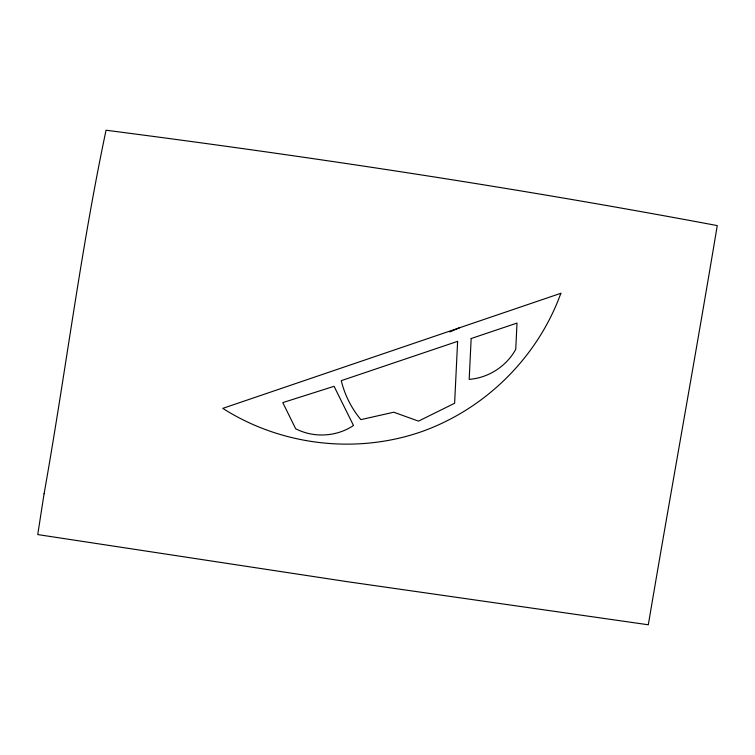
<?xml version="1.0" encoding="UTF-8"?>
<svg xmlns="http://www.w3.org/2000/svg" width="755" height="755" viewBox="0 0 755 755"><rect width="100%" height="100%" fill="white"/><g stroke="black" fill="none" stroke-linecap="round" stroke-linejoin="round"><path stroke-width="1.13" d="M449.81 331.926L459.531 327.774M457.615 341.354L454.623 403.255L418.487 421.13L393.761 412.221L360.862 419.629C351.471 408.361 344.714 394.922 341.269 380.652L457.615 341.354M471.158 338.533L469.185 379.359C488.438 377.915 506.482 366.288 515.74 349.339L517.005 323.074L471.158 338.533M44.064 493.845L37.75 534.578L347.158 581.661L648.309 624.781C670.808 491.647 695.081 358.795 717.25 225.594C514.561 187.476 310.56 156.691 106.049 130.219C80.587 250.537 65.638 372.8 44.064 493.845M560.861 293.289C537.513 357.804 484.446 410.041 419.563 432.36C354.539 454.265 280.624 445.252 222.763 408.37L560.861 293.289M353.5 425.49C336.626 436.843 313.702 438.136 295.658 428.736L282.795 402.604L334.069 386.315L353.5 425.49"/></g></svg>
